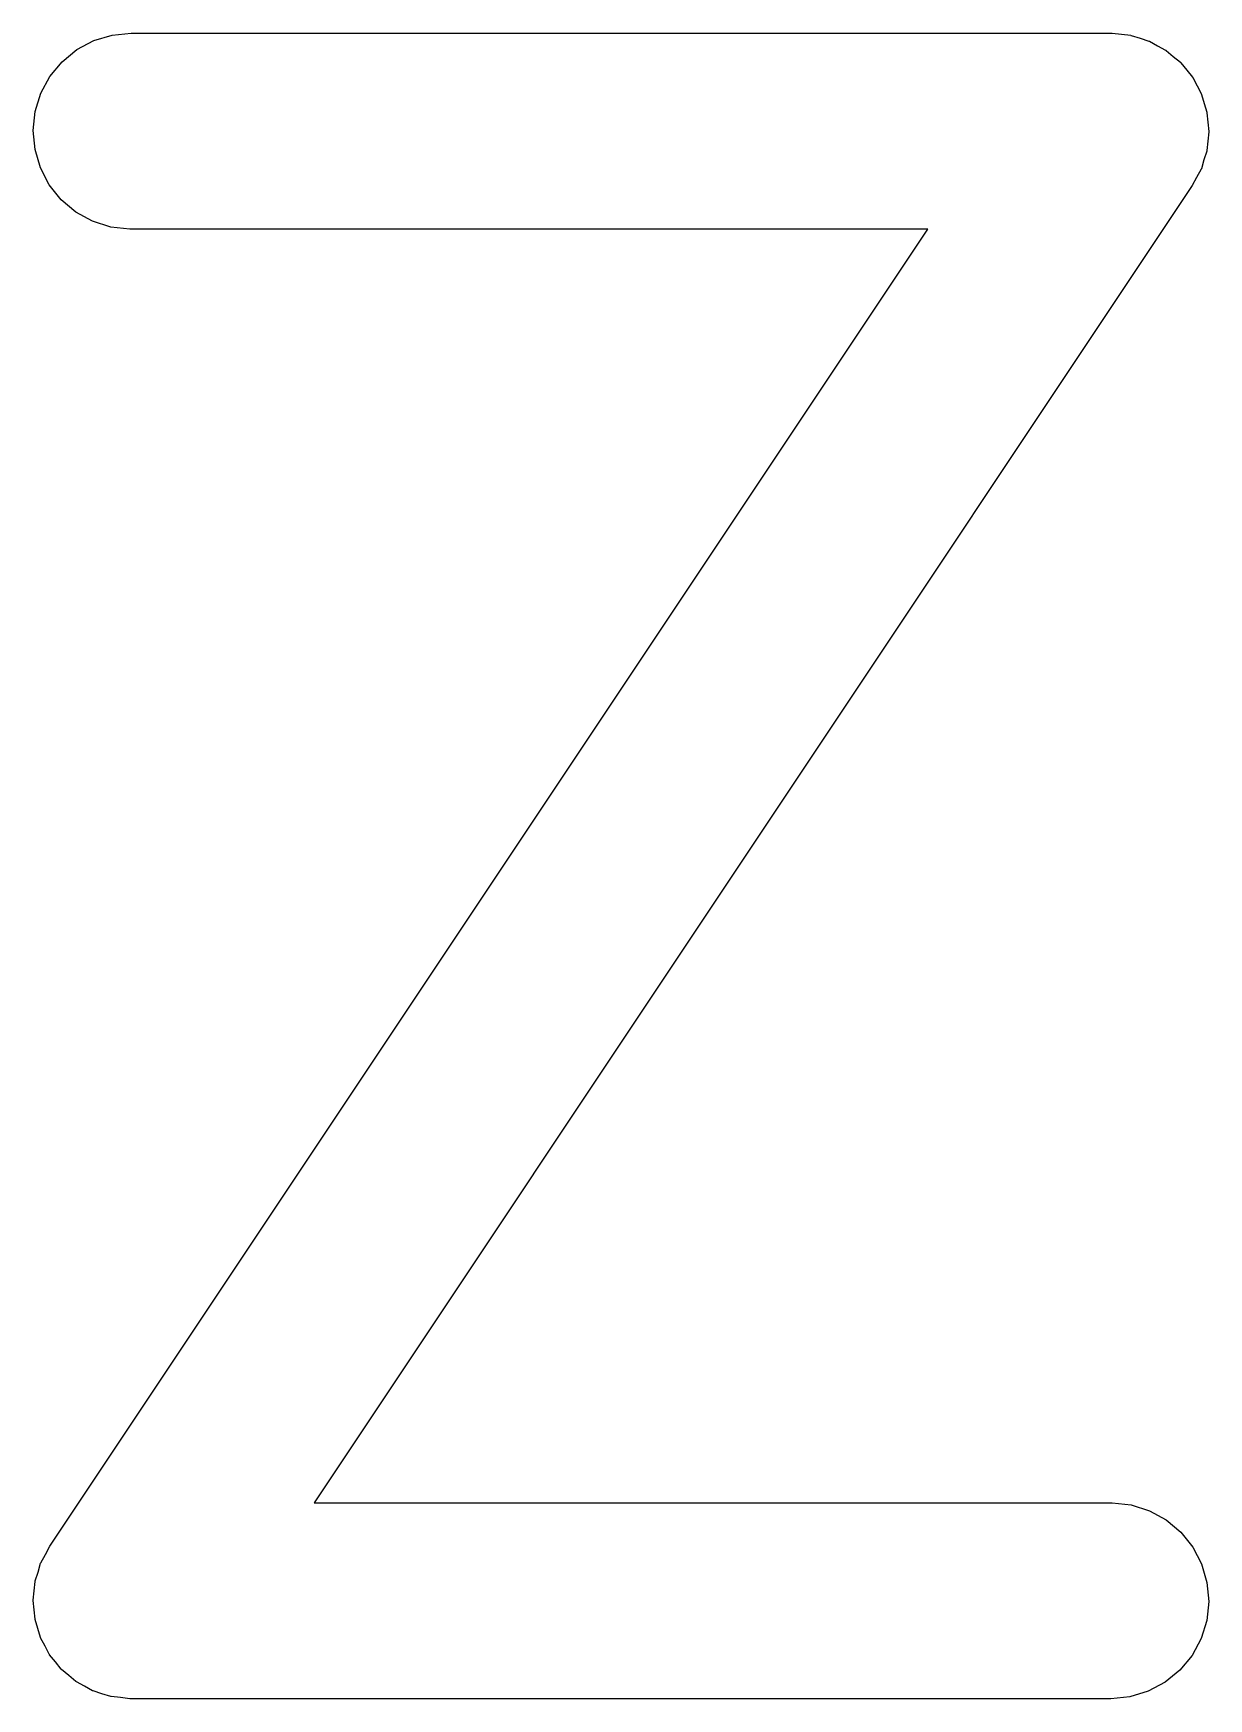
# Model space of a CAD drawing. Extents: x 2.32 to 8.97, y -5.76 to -1.53.
# Drawn here: x 8.8718 to 8.9663, y -5.3881 to -5.2542 of the extents above; entities that cross this region are included whole.
import ezdxf

# ---------------------------------------------------------------- set-up
doc = ezdxf.new("R2010")
doc.units = 0
doc.header["$MEASUREMENT"] = 0
doc.layers.add('BLACK', color=7, linetype='CONTINUOUS')

msp = doc.modelspace()

# ---------------------------------------------------------------- linework, layer by layer
at = {"layer": 'BLACK', "linetype": 'CONTINUOUS'}
for p, q in [((8.87528, -5.25553), (8.87664, -5.25481)), ((8.87664, -5.25481), (8.87811, -5.25437)), ((8.87811, -5.25437), (8.87964, -5.25422)), ((8.87964, -5.25422), (8.95838, -5.25422)), ((8.95838, -5.25422), (8.95845, -5.25422)), ((8.95845, -5.25422), (8.95845, -5.25422)), ((8.95845, -5.25422), (8.95845, -5.25422)), ((8.95845, -5.25422), (8.95849, -5.25422)), ((8.95849, -5.25422), (8.95924, -5.2543)), ((8.95924, -5.2543), (8.95998, -5.25438)), ((8.95998, -5.25438), (8.96, -5.25439)), ((8.96, -5.25439), (8.96002, -5.25439)), ((8.96002, -5.25439), (8.96073, -5.25462)), ((8.96073, -5.25462), (8.96144, -5.25484)), ((8.96144, -5.25484), (8.96146, -5.25485)), ((8.96146, -5.25485), (8.96148, -5.25485)), ((8.96148, -5.25485), (8.96214, -5.25522)), ((8.96214, -5.25522), (8.96279, -5.25557)), ((8.87311, -5.25769), (8.87409, -5.25651)), ((8.87409, -5.25651), (8.87528, -5.25553)), ((8.96279, -5.25557), (8.96281, -5.25558)), ((8.96281, -5.25558), (8.96283, -5.2556)), ((8.96283, -5.2556), (8.9634, -5.25608)), ((8.9634, -5.25608), (8.96398, -5.25655)), ((8.96398, -5.25655), (8.96399, -5.25657)), ((8.96399, -5.25657), (8.96401, -5.25658)), ((8.96401, -5.25658), (8.96448, -5.25717)), ((8.87238, -5.25904), (8.87311, -5.25769)), ((8.96448, -5.25717), (8.96495, -5.25775)), ((8.96495, -5.25775), (8.96496, -5.25776)), ((8.96496, -5.25776), (8.96497, -5.25778)), ((8.96497, -5.25778), (8.96532, -5.25844)), ((8.87193, -5.26051), (8.87238, -5.25904)), ((8.96532, -5.25844), (8.96566, -5.2591)), ((8.96566, -5.2591), (8.96567, -5.25912)), ((8.96567, -5.25912), (8.96568, -5.25914)), ((8.96568, -5.25914), (8.96589, -5.25986)), ((8.87177, -5.26204), (8.87193, -5.26051)), ((8.96589, -5.25986), (8.96611, -5.26057)), ((8.96611, -5.26057), (8.96611, -5.2606)), ((8.96611, -5.2606), (8.96611, -5.26062)), ((8.96611, -5.26062), (8.96618, -5.26136)), ((8.96618, -5.26136), (8.96625, -5.2621)), ((8.87191, -5.26357), (8.87177, -5.26204)), ((8.96618, -5.26289), (8.9661, -5.26363)), ((8.96625, -5.26215), (8.96618, -5.26289)), ((8.96625, -5.2621), (8.96625, -5.26213)), ((8.96625, -5.26213), (8.96625, -5.26215)), ((8.87234, -5.26504), (8.87191, -5.26357)), ((8.96587, -5.26439), (8.96566, -5.2651)), ((8.96609, -5.26368), (8.96587, -5.26439)), ((8.9661, -5.26365), (8.96609, -5.26368)), ((8.9661, -5.26363), (8.9661, -5.26365)), ((8.87305, -5.2664), (8.87234, -5.26504)), ((8.96528, -5.2658), (8.96493, -5.26646)), ((8.96564, -5.26514), (8.96528, -5.2658)), ((8.96565, -5.26512), (8.96564, -5.26514)), ((8.96566, -5.2651), (8.96565, -5.26512)), ((8.87401, -5.2676), (8.87305, -5.2664)), ((8.96493, -5.26646), (8.89435, -5.37233)), ((8.87519, -5.26859), (8.87401, -5.2676)), ((8.87654, -5.26933), (8.87519, -5.26859)), ((8.87309, -5.37583), (8.94367, -5.26997)), ((8.878, -5.26979), (8.87654, -5.26933)), ((8.87953, -5.26997), (8.878, -5.26979)), ((8.87964, -5.26997), (8.87953, -5.26997)), ((8.94367, -5.26997), (8.87964, -5.26997)), ((8.89435, -5.37233), (8.95838, -5.37233)), ((8.95838, -5.37233), (8.95849, -5.37233)), ((8.95849, -5.37233), (8.96002, -5.3725)), ((8.96002, -5.3725), (8.96148, -5.37297)), ((8.96148, -5.37297), (8.96283, -5.37371)), ((8.96283, -5.37371), (8.96401, -5.37469)), ((8.96401, -5.37469), (8.96497, -5.37589)), ((8.87237, -5.37717), (8.87238, -5.37715)), ((8.87238, -5.37715), (8.87274, -5.37649)), ((8.87274, -5.37649), (8.87309, -5.37583)), ((8.96497, -5.37589), (8.96568, -5.37725)), ((8.87193, -5.37862), (8.87215, -5.3779)), ((8.87215, -5.3779), (8.87236, -5.37719)), ((8.87236, -5.37719), (8.87237, -5.37717)), ((8.96568, -5.37725), (8.96611, -5.37873)), ((8.87177, -5.38015), (8.87184, -5.3794)), ((8.87184, -5.3794), (8.87192, -5.37866)), ((8.87192, -5.37864), (8.87193, -5.37862)), ((8.87192, -5.37866), (8.87192, -5.37864)), ((8.96611, -5.37873), (8.96625, -5.38026)), ((8.87177, -5.38017), (8.87177, -5.38015)), ((8.87177, -5.38019), (8.87177, -5.38017)), ((8.87184, -5.38093), (8.87177, -5.38019)), ((8.87191, -5.38168), (8.87184, -5.38093)), ((8.96625, -5.38026), (8.96609, -5.38179)), ((8.87191, -5.3817), (8.87191, -5.38168)), ((8.87191, -5.38172), (8.87191, -5.3817)), ((8.87213, -5.38244), (8.87191, -5.38172)), ((8.87234, -5.38315), (8.87213, -5.38244)), ((8.96609, -5.38179), (8.96564, -5.38325)), ((8.87235, -5.38317), (8.87234, -5.38315)), ((8.87236, -5.38319), (8.87235, -5.38317)), ((8.87271, -5.38385), (8.87236, -5.38319)), ((8.96564, -5.38325), (8.96491, -5.38461)), ((8.87305, -5.38451), (8.87271, -5.38385)), ((8.87306, -5.38453), (8.87305, -5.38451)), ((8.87307, -5.38455), (8.87306, -5.38453)), ((8.87355, -5.38513), (8.87307, -5.38455)), ((8.87401, -5.38571), (8.87355, -5.38513)), ((8.96491, -5.38461), (8.96393, -5.38579)), ((8.87403, -5.38573), (8.87401, -5.38571)), ((8.87404, -5.38574), (8.87403, -5.38573)), ((8.87462, -5.38622), (8.87404, -5.38574)), ((8.87519, -5.3867), (8.87462, -5.38622)), ((8.96393, -5.38579), (8.96274, -5.38676)), ((8.87521, -5.38671), (8.87519, -5.3867)), ((8.87523, -5.38672), (8.87521, -5.38671)), ((8.87588, -5.38708), (8.87523, -5.38672)), ((8.87654, -5.38744), (8.87588, -5.38708)), ((8.87656, -5.38745), (8.87654, -5.38744)), ((8.87658, -5.38746), (8.87656, -5.38745)), ((8.87729, -5.38768), (8.87658, -5.38746)), ((8.878, -5.3879), (8.87729, -5.38768)), ((8.96138, -5.38748), (8.95991, -5.38793)), ((8.96274, -5.38676), (8.96138, -5.38748)), ((8.87802, -5.38791), (8.878, -5.3879)), ((8.87804, -5.38791), (8.87802, -5.38791)), ((8.87879, -5.38799), (8.87804, -5.38791)), ((8.87953, -5.38808), (8.87879, -5.38799)), ((8.87957, -5.38808), (8.87953, -5.38808)), ((8.87964, -5.38808), (8.87957, -5.38808)), ((8.87957, -5.38808), (8.87957, -5.38808)), ((8.87957, -5.38808), (8.87957, -5.38808)), ((8.95838, -5.38808), (8.87964, -5.38808)), ((8.95991, -5.38793), (8.95838, -5.38808))]:
    msp.add_line(p, q, dxfattribs=at)

doc.saveas('drawing.dxf')
